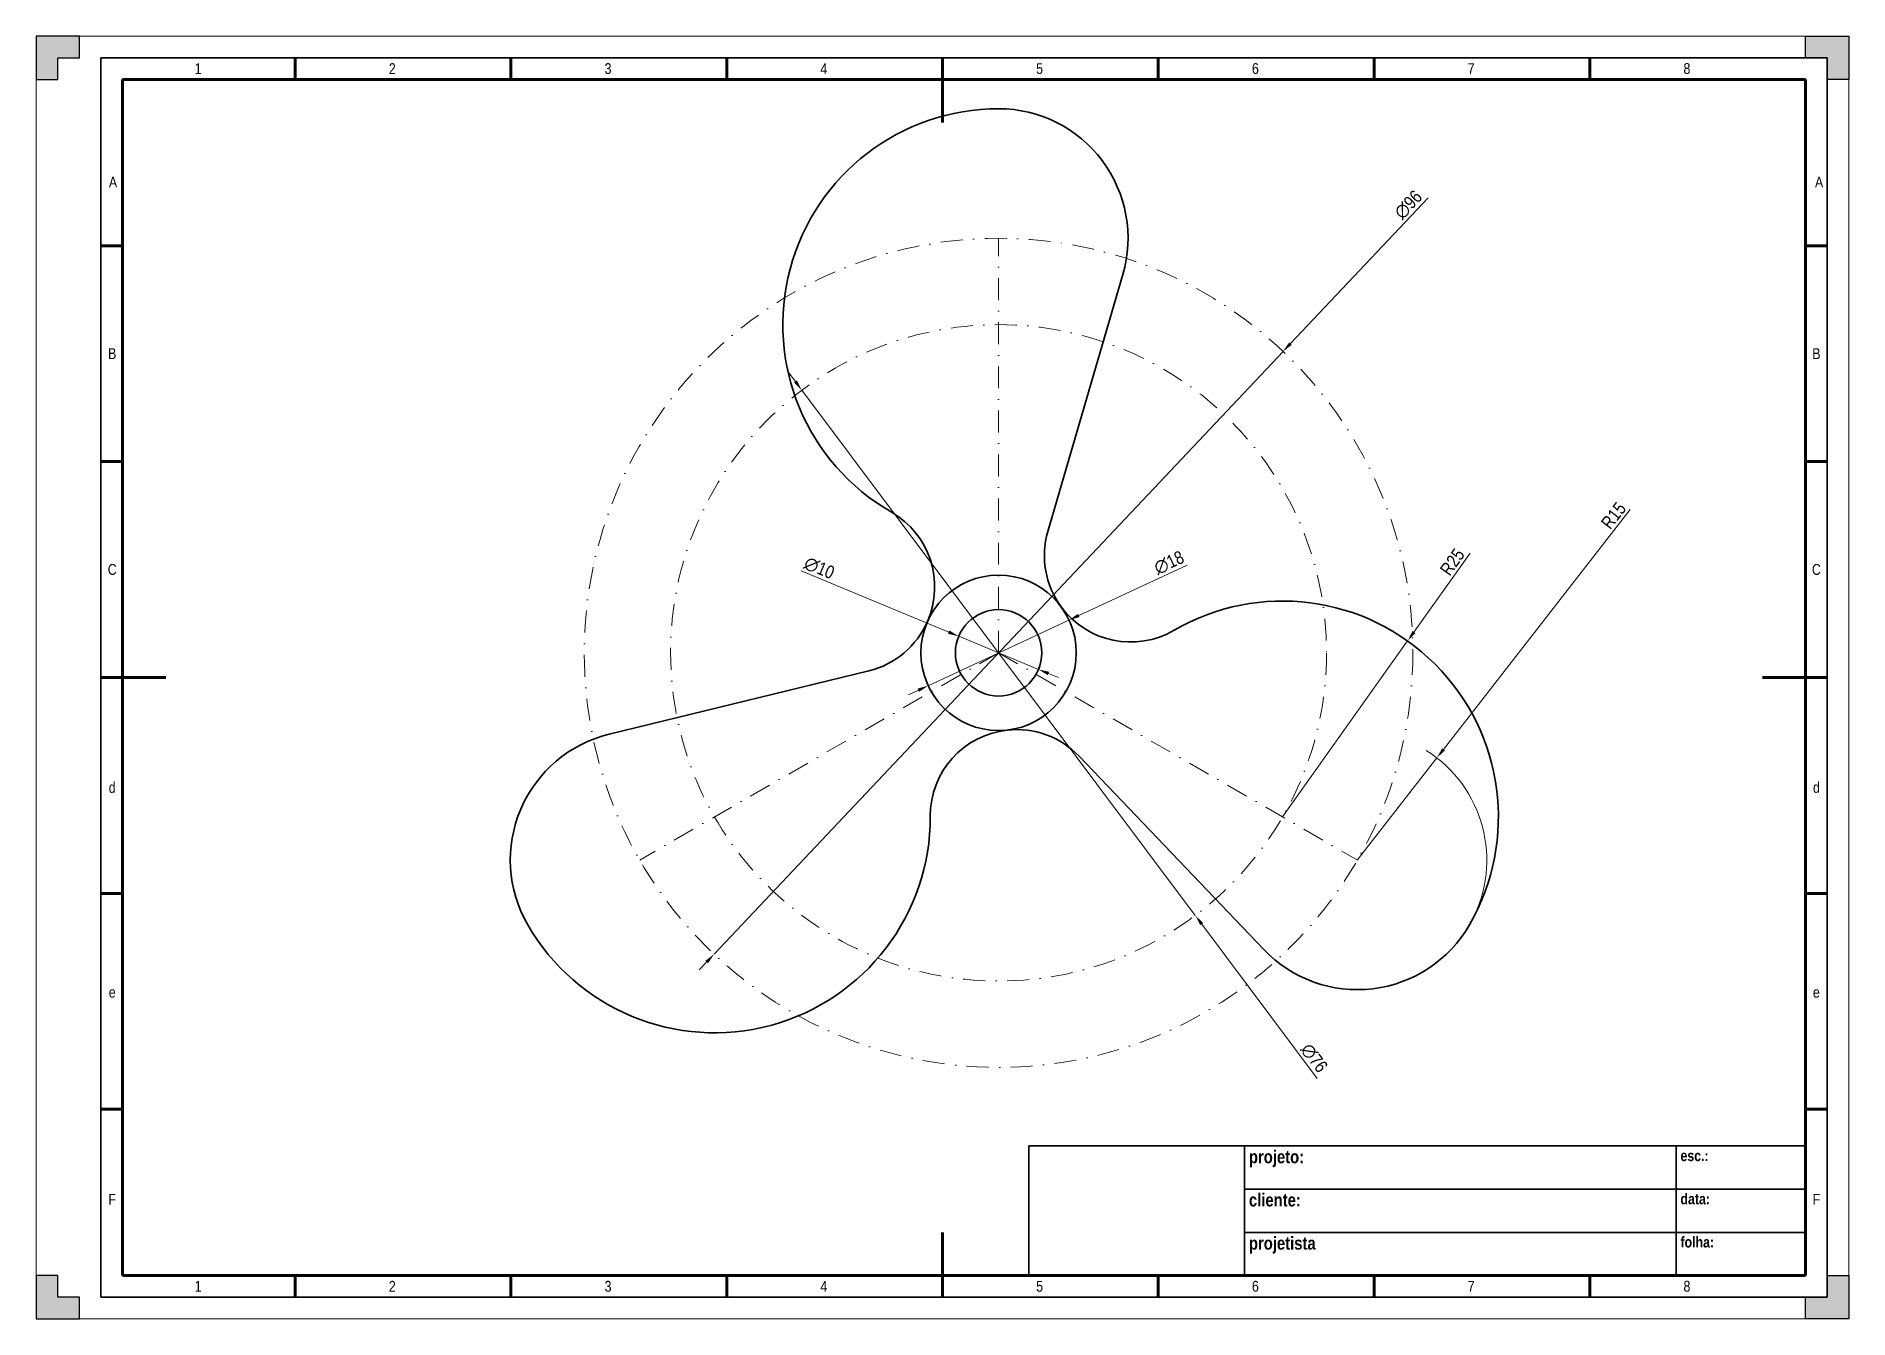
# Paper-space layout 'A3' of a CAD drawing. Header units: millimetres. Extents: x 2 to 422, y 25 to 322.
# The model-space entities are those that its viewports show. They can reach past a viewport. Long polylines and large blocks are cut down to what shows.
import ezdxf

# ---------------------------------------------------------------- set-up
doc = ezdxf.new("R2010")
doc.units = ezdxf.units.MM
doc.header["$PDMODE"] = 2
doc.linetypes.add('DASHDOTX2', pattern=[50.8, 25.4, -12.7, 0, -12.7])
for name, color, linetype, lineweight in [('Cotas', 106, 'Continuous', 18), ('Linha de folha', 106, 'Continuous', 18), ('Linha_MargemA2A3A4', 106, 'Continuous', 70), ('Linhade centro', 106, 'DASHDOTX2', 18), ('Marca_Centro', 106, 'Continuous', 70), ('Sistema_Malha', 106, 'Continuous', 35)]:
    doc.layers.add(name, color=color, linetype=linetype, lineweight=lineweight)
for name, color, linetype in [('Marca_corte', 7, 'Continuous'), ('texto_legenda', 106, 'Continuous'), ('VP', 30, 'Continuous')]:
    doc.layers.add(name, color=color, linetype=linetype)
doc.layers.get('VP').off()
doc.styles.add('Cotas', font='technic_.ttf')
doc.styles.add('Texto legenda', font='techb___.ttf')
doc.styles.add('Texto_Malha', font='technic_.ttf')
doc.dimstyles.new('COTASABNT', dxfattribs={"dimscale": 0, "dimtxt": 3, "dimasz": 2.5, "dimexe": 3, "dimexo": 1, "dimtad": 1, "dimtxsty": 'Cotas', "dimcen": 2.5, "dimclrd": 256, "dimclre": 256, "dimclrt": 256, "dimadec": 0, "dimazin": 0, "dimtfac": 1, "dimtmove": 0, "dimatfit": 3, "dimfxl": 1, "dimlwd": -1, "dimlwe": -1, "dimarcsym": 0})

# ---------------------------------------------------------------- blocks, each defined once
blk = doc.blocks.new('*D22')
at = {"layer": 'Cotas', "transparency": 16777216}
for p, q in [((5929.72, 2879.86), (5908.09, 2852.07)), ((5898.1, 2839.25), (5907.32, 2851.09))]:
    blk.add_line(p, q, dxfattribs=at)
blk.add_arc((5898.1, 2839.25), 15, 331.9099, 57.8236, dxfattribs=at)
blk.add_solid([(5907.92, 2852.2), (5908.25, 2851.95), (5907.32, 2851.09)], dxfattribs=at)
at = {"layer": 'Defpoints', "color": 0, "transparency": 16777216}
for p in [(5907.32, 2851.09), (5898.1, 2839.25)]:
    blk.add_point(p, dxfattribs=at)
at = {"layer": 'Cotas', "transparency": 16777216, "insert": (5927.79, 2879.14), "char_height": 1.5, "attachment_point": 5, "rotation": 52.094, "style": 'Cotas'}
blk.add_mtext('R15', dxfattribs=at)
blk = doc.blocks.new('*D23')
at = {"layer": 'Cotas', "transparency": 16777216}
for p, q in [((5911.16, 2874.8), (5904.66, 2865.65)), ((5889.44, 2844.25), (5903.93, 2864.63))]:
    blk.add_line(p, q, dxfattribs=at)
blk.add_solid([(5904.49, 2865.77), (5904.83, 2865.52), (5903.93, 2864.63)], dxfattribs=at)
at = {"layer": 'Defpoints', "color": 0, "transparency": 16777216}
for p in [(5903.93, 2864.63), (5889.44, 2844.25)]:
    blk.add_point(p, dxfattribs=at)
at = {"layer": 'Cotas', "transparency": 16777216, "insert": (5909.11, 2873.77), "char_height": 1.5, "attachment_point": 5, "rotation": 54.5822, "style": 'Cotas'}
blk.add_mtext('R25', dxfattribs=at)
blk = doc.blocks.new('*D24')
at = {"layer": 'Cotas', "transparency": 16777216}
for p, q in [((5906.31, 2915.95), (5890.35, 2899.06)), ((5823.57, 2828.36), (5889.49, 2898.15)), ((5822.71, 2827.45), (5821.86, 2826.54))]:
    blk.add_line(p, q, dxfattribs=at)
for points in [[(5890.2, 2899.2), (5890.5, 2898.91), (5889.49, 2898.15)], [(5822.56, 2827.59), (5822.87, 2827.31), (5823.57, 2828.36)]]:
    blk.add_solid(points, dxfattribs=at)
at = {"layer": 'Defpoints', "color": 0, "transparency": 16777216}
for p in [(5889.49, 2898.15), (5823.57, 2828.36)]:
    blk.add_point(p, dxfattribs=at)
at = {"layer": 'Cotas', "transparency": 16777216, "insert": (5904, 2915.13), "char_height": 1.5, "attachment_point": 5, "rotation": 46.6318, "style": 'Cotas'}
blk.add_mtext('∅96', dxfattribs=at)
blk = doc.blocks.new('*D25')
at = {"layer": 'Cotas', "transparency": 16777216}
for p, q in [((5878.37, 2873.42), (5865.82, 2867.58)), ((5848.38, 2859.45), (5864.69, 2867.05)), ((5847.24, 2858.92), (5846.11, 2858.4))]:
    blk.add_line(p, q, dxfattribs=at)
blk.add_arc((5856.53, 2863.25), 9, 15.4291, 40.5306, dxfattribs=at)
for points in [[(5865.74, 2867.77), (5865.91, 2867.39), (5864.69, 2867.05)], [(5847.15, 2859.11), (5847.33, 2858.74), (5848.38, 2859.45)]]:
    blk.add_solid(points, dxfattribs=at)
at = {"layer": 'Defpoints', "color": 0, "transparency": 16777216}
for p in [(5864.69, 2867.05), (5848.38, 2859.45)]:
    blk.add_point(p, dxfattribs=at)
at = {"layer": 'Cotas', "transparency": 16777216, "insert": (5876.28, 2873.69), "char_height": 1.5, "attachment_point": 5, "rotation": 24.9784, "style": 'Cotas'}
blk.add_mtext('∅18', dxfattribs=at)
blk = doc.blocks.new('*D27')
at = {"layer": 'Cotas', "transparency": 16777216}
for p, q in [((5833.66, 2872.74), (5850.76, 2865.65)), ((5861.15, 2861.34), (5851.91, 2865.17)), ((5862.31, 2860.86), (5863.46, 2860.38))]:
    blk.add_line(p, q, dxfattribs=at)
for points in [[(5850.84, 2865.84), (5850.68, 2865.45), (5851.91, 2865.17)], [(5862.39, 2861.05), (5862.23, 2860.67), (5861.15, 2861.34)]]:
    blk.add_solid(points, dxfattribs=at)
at = {"layer": 'Defpoints', "color": 0, "transparency": 16777216}
for p in [(5851.91, 2865.17), (5861.15, 2861.34)]:
    blk.add_point(p, dxfattribs=at)
at = {"layer": 'Cotas', "transparency": 16777216, "insert": (5835.75, 2873.08), "char_height": 1.5, "attachment_point": 5, "rotation": 337.4752, "style": 'Cotas'}
blk.add_mtext('∅10', dxfattribs=at)
blk = doc.blocks.new('*D28')
at = {"layer": 'Cotas', "transparency": 16777216}
for p, q in [((5832.99, 2894.66), (5832.24, 2895.66)), ((5833.74, 2893.66), (5879.32, 2832.85)), ((5893.46, 2813.98), (5880.07, 2831.85))]:
    blk.add_line(p, q, dxfattribs=at)
for points in [[(5833.16, 2894.79), (5832.83, 2894.54), (5833.74, 2893.66)], [(5880.24, 2831.97), (5879.91, 2831.72), (5879.32, 2832.85)]]:
    blk.add_solid(points, dxfattribs=at)
at = {"layer": 'Defpoints', "color": 0, "transparency": 16777216}
for p in [(5833.74, 2893.66), (5879.32, 2832.85)]:
    blk.add_point(p, dxfattribs=at)
at = {"layer": 'Cotas', "transparency": 16777216, "insert": (5893.09, 2816.34), "char_height": 1.5, "attachment_point": 5, "rotation": 306.8511, "style": 'Cotas'}
blk.add_mtext('∅76', dxfattribs=at)

msp = doc.modelspace()

# ---------------------------------------------------------------- linework, layer by layer
at = {"layer": 'Linhade centro', "ltscale": 0.4}
for q in [(5856.534, 2911.253), (5814.964, 2839.253), (5898.103, 2839.253)]:
    msp.add_line((5856.534, 2863.253), q, dxfattribs=at)
for radius in [48, 38]:
    msp.add_circle((5856.534, 2863.253), radius, dxfattribs=at)
at = {"layer": 'Sistema_Malha'}
for p, q in [((5870.932, 2907.047), (5862.244, 2877.31)), ((5811.408, 2853.825), (5841.504, 2861.17)), ((5887.261, 2828.887), (5865.852, 2851.279))]:
    msp.add_line(p, q, dxfattribs=at)
for radius in [9, 5]:
    msp.add_circle((5856.534, 2863.253), radius, dxfattribs=at)
for centre, radius, start, end in [((5856.534, 2901.253), 25, 90, 240.1889), ((5856.534, 2911.253), 15, 343.71375, 90), ((5839.134, 2870.885), 10, 336.31788, 60.1889), ((5871.843, 2874.506), 10, 163.71375, 216.31788), ((5889.442, 2844.253), 25, 330, 120.1889), ((5839.134, 2870.885), 10, 283.71375, 336.31788), ((5871.843, 2874.506), 10, 216.31788, 300.1889), ((5858.624, 2844.368), 10, 96.31788, 180.1889), ((5858.624, 2844.368), 10, 43.71375, 96.31788), ((5814.964, 2839.253), 15, 103.71375, 210), ((5823.625, 2844.253), 25, 210, 0.1889), ((5898.103, 2839.253), 15, 223.71375, 330)]:
    msp.add_arc(centre, radius, start, end, dxfattribs=at)

# ---------------------------------------------------------------- dimensions: what is measured, and where the dimension line sits
at = {"layer": 'Cotas'}
for p1, p2, picture, middle in [((5823.573, 2828.359), (5889.494, 2898.147), '*D24', (5904.815, 2914.366)), ((5833.743, 2893.661), (5879.324, 2832.846), '*D28', (5892.199, 2815.666)), ((5848.375, 2859.453), (5864.692, 2867.054), '*D25', (5876.756, 2872.674)), ((5861.152, 2861.338), (5851.915, 2865.168), '*D27', (5835.318, 2872.051))]:
    dim = msp.add_diameter_dim_2p(p1=p1, p2=p2, dimstyle='COTASABNT', override={"dimscale": 0.5}, dxfattribs=at)
    dim.commit()
    dim.dimension.update_dxf_attribs({"geometry": picture, "text_midpoint": middle, "dimtype": 163})
for center, mpoint, picture, middle in [((5898.103, 2839.253), (5907.318, 2851.088), '*D22', (5928.641, 2878.473)), ((5889.442, 2844.253), (5903.931, 2864.627), '*D23', (5909.988, 2873.144))]:
    dim = msp.add_radius_dim(center=center, mpoint=mpoint, dimstyle='COTASABNT', override={"dimscale": 0.5}, dxfattribs=at)
    dim.commit()
    dim.dimension.update_dxf_attribs({"geometry": picture, "text_midpoint": middle, "dimtype": 164})

psp = doc.layouts.new('A3')

# ---------------------------------------------------------------- hatches: boundary and pattern name
at = {"layer": 'Marca_corte'}
h = psp.add_hatch(color=256, dxfattribs=at)
h.dxf.hatch_style = 1
h.paths.add_polyline_path([(7.21, 35.21), (2.21, 35.21), (2.21, 25.21), (12.21, 25.21), (12.21, 30.21), (7.21, 30.21)])
h.paths.add_polyline_path([(12.21, 322.21), (2.21, 322.21), (2.21, 312.21), (7.21, 312.21), (7.21, 317.21), (12.21, 317.21)])
h.paths.add_polyline_path([(422.21, 322.21), (412.21, 322.21), (412.21, 317.21), (417.21, 317.21), (417.21, 312.21), (422.21, 312.21)])
h.paths.add_polyline_path([(422.21, 35.21), (417.21, 35.21), (417.21, 30.21), (412.21, 30.21), (412.21, 25.21), (422.21, 25.21)])

# ---------------------------------------------------------------- linework, layer by layer
at = {"layer": 'Linha de folha'}
for p, q in [((2.21, 25.21), (2.21, 322.21)), ((2.21, 322.21), (422.21, 322.21)), ((422.21, 322.21), (422.21, 25.21)), ((422.21, 25.21), (2.21, 25.21))]:
    psp.add_line(p, q, dxfattribs=at)
at = {"layer": 'Linha_MargemA2A3A4'}
for p, q in [((22.21, 35.21), (22.21, 312.21)), ((22.21, 312.21), (412.21, 312.21)), ((412.21, 312.21), (412.21, 35.21)), ((412.21, 35.21), (22.21, 35.21))]:
    psp.add_line(p, q, dxfattribs=at)
at = {"layer": 'Marca_Centro'}
for p, q in [((62.21, 317.21), (62.21, 312.21)), ((112.21, 317.21), (112.21, 312.21)), ((162.21, 317.21), (162.21, 312.21)), ((212.21, 317.21), (212.21, 302.21)), ((262.21, 317.21), (262.21, 312.21)), ((312.21, 317.21), (312.21, 312.21)), ((362.21, 317.21), (362.21, 312.21)), ((17.21, 273.71), (22.21, 273.71)), ((417.21, 273.71), (412.21, 273.71)), ((17.21, 223.71), (22.21, 223.71)), ((417.21, 223.71), (412.21, 223.71)), ((17.21, 173.71), (32.21, 173.71)), ((417.21, 173.71), (402.21, 173.71)), ((417.21, 173.71), (402.21, 173.71)), ((17.21, 123.71), (22.21, 123.71)), ((417.21, 123.71), (412.21, 123.71)), ((17.21, 73.71), (22.21, 73.71)), ((417.21, 73.71), (412.21, 73.71)), ((212.21, 30.21), (212.21, 45.21)), ((212.21, 30.21), (212.21, 45.21)), ((62.21, 30.21), (62.21, 35.21)), ((112.21, 30.21), (112.21, 35.21)), ((162.21, 30.21), (162.21, 35.21)), ((262.21, 30.21), (262.21, 35.21)), ((312.21, 30.21), (312.21, 35.21)), ((362.21, 30.21), (362.21, 35.21))]:
    psp.add_line(p, q, dxfattribs=at)
at = {"layer": 'Marca_corte'}
for points in [[(2.21, 312.21), (7.21, 312.21), (7.21, 317.21), (12.21, 317.21), (12.21, 322.21), (2.21, 322.21)], [(422.21, 312.21), (417.21, 312.21), (417.21, 317.21), (412.21, 317.21), (412.21, 322.21), (422.21, 322.21)], [(12.21, 25.21), (12.21, 30.21), (7.21, 30.21), (7.21, 35.21), (2.21, 35.21), (2.21, 25.21)], [(412.21, 25.21), (412.21, 30.21), (417.21, 30.21), (417.21, 35.21), (422.21, 35.21), (422.21, 25.21)]]:
    psp.add_lwpolyline(points, close=True, dxfattribs=at)
at = {"layer": 'Sistema_Malha'}
for p, q in [((22.21, 317.21), (17.21, 317.21)), ((17.21, 317.21), (17.21, 312.21)), ((22.21, 317.21), (412.21, 317.21)), ((412.21, 317.21), (417.21, 317.21)), ((417.21, 317.21), (417.21, 312.21)), ((17.21, 35.21), (17.21, 312.21)), ((417.21, 312.21), (417.21, 35.21)), ((412.21, 65.21), (232.21, 65.21)), ((232.21, 65.21), (232.21, 35.21)), ((282.21, 65.21), (282.21, 35.21)), ((382.21, 35.21), (382.21, 65.21)), ((412.21, 55.21), (282.21, 55.21)), ((412.21, 45.21), (282.21, 45.21)), ((17.21, 35.21), (17.21, 30.21)), ((417.21, 35.21), (417.21, 30.21)), ((17.21, 30.21), (22.21, 30.21)), ((412.21, 30.21), (22.21, 30.21)), ((417.21, 30.21), (412.21, 30.21))]:
    psp.add_line(p, q, dxfattribs=at)

# ---------------------------------------------------------------- texts
at = {"layer": 'Sistema_Malha', "char_height": 2.5, "style": 'Texto_Malha'}
for s, width, insert, attachment_point in [('1', 45, (39.71, 314.71), 5), ('2', 45, (84.71, 314.71), 5), ('3', 45, (134.71, 314.71), 5), ('4', 45, (184.71, 314.71), 5), ('5', 45, (234.71, 314.71), 5), ('6', 45, (284.71, 314.71), 5), ('7', 45, (334.71, 314.71), 5), ('8', 45, (384.71, 314.71), 5), ('\\P\\P\\P\\PA', 5, (20.95, 306.36), 3), ('\\P\\P\\P\\PA', 5, (414.38, 306.36), 1), ('B', 5, (19.81, 248.71), 5), ('B', 5, (414.71, 248.71), 5), ('C', 5, (19.81, 198.71), 5), ('C', 5, (414.71, 198.71), 5), ('d', 5, (19.81, 148.23), 5), ('d', 5, (414.71, 148.23), 5), ('e', 5, (19.81, 100.8), 5), ('e', 5, (414.71, 100.8), 5), ('F', 5, (19.81, 52.85), 5), ('F', 5, (414.71, 52.85), 5), ('1', 45, (39.71, 32.71), 5), ('2', 45, (84.71, 32.71), 5), ('3', 45, (134.71, 32.71), 5), ('4', 45, (184.71, 32.71), 5), ('5', 45, (234.71, 32.71), 5), ('6', 45, (284.71, 32.71), 5), ('7', 45, (334.71, 32.71), 5), ('8', 45, (384.71, 32.71), 5)]:
    psp.add_mtext_dynamic_manual_height_columns(s, width=width, gutter_width=12.5, heights=[0], dxfattribs=dict(at, insert=insert, attachment_point=attachment_point))
at = {"layer": 'texto_legenda', "attachment_point": 1, "style": 'Texto legenda'}
for s, width, insert, char_height in [('\\pxt4;projeto:', 100, (283.21, 64.21), 3), ('esc.:', 30, (383.21, 64.21), 2.5), ('\\pxt4;cliente:', 100, (283.21, 54.21), 3), ('data:', 30, (383.21, 54.21), 2.5), ('\\pxt4;projetista', 100, (283.21, 44.21), 3), ('folha:', 30, (383.21, 44.21), 2.5)]:
    psp.add_mtext_dynamic_manual_height_columns(s, width=width, gutter_width=12.5, heights=[0], dxfattribs=dict(at, insert=insert, char_height=char_height))

# ---------------------------------------------------------------- viewports
at = {"layer": 'VP'}
psp.add_viewport(center=(217.21, 188.71), size=(390, 247), view_center_point=(5852.538, 2867.898), view_height=123.5, dxfattribs=at)

doc.saveas('drawing.dxf')
